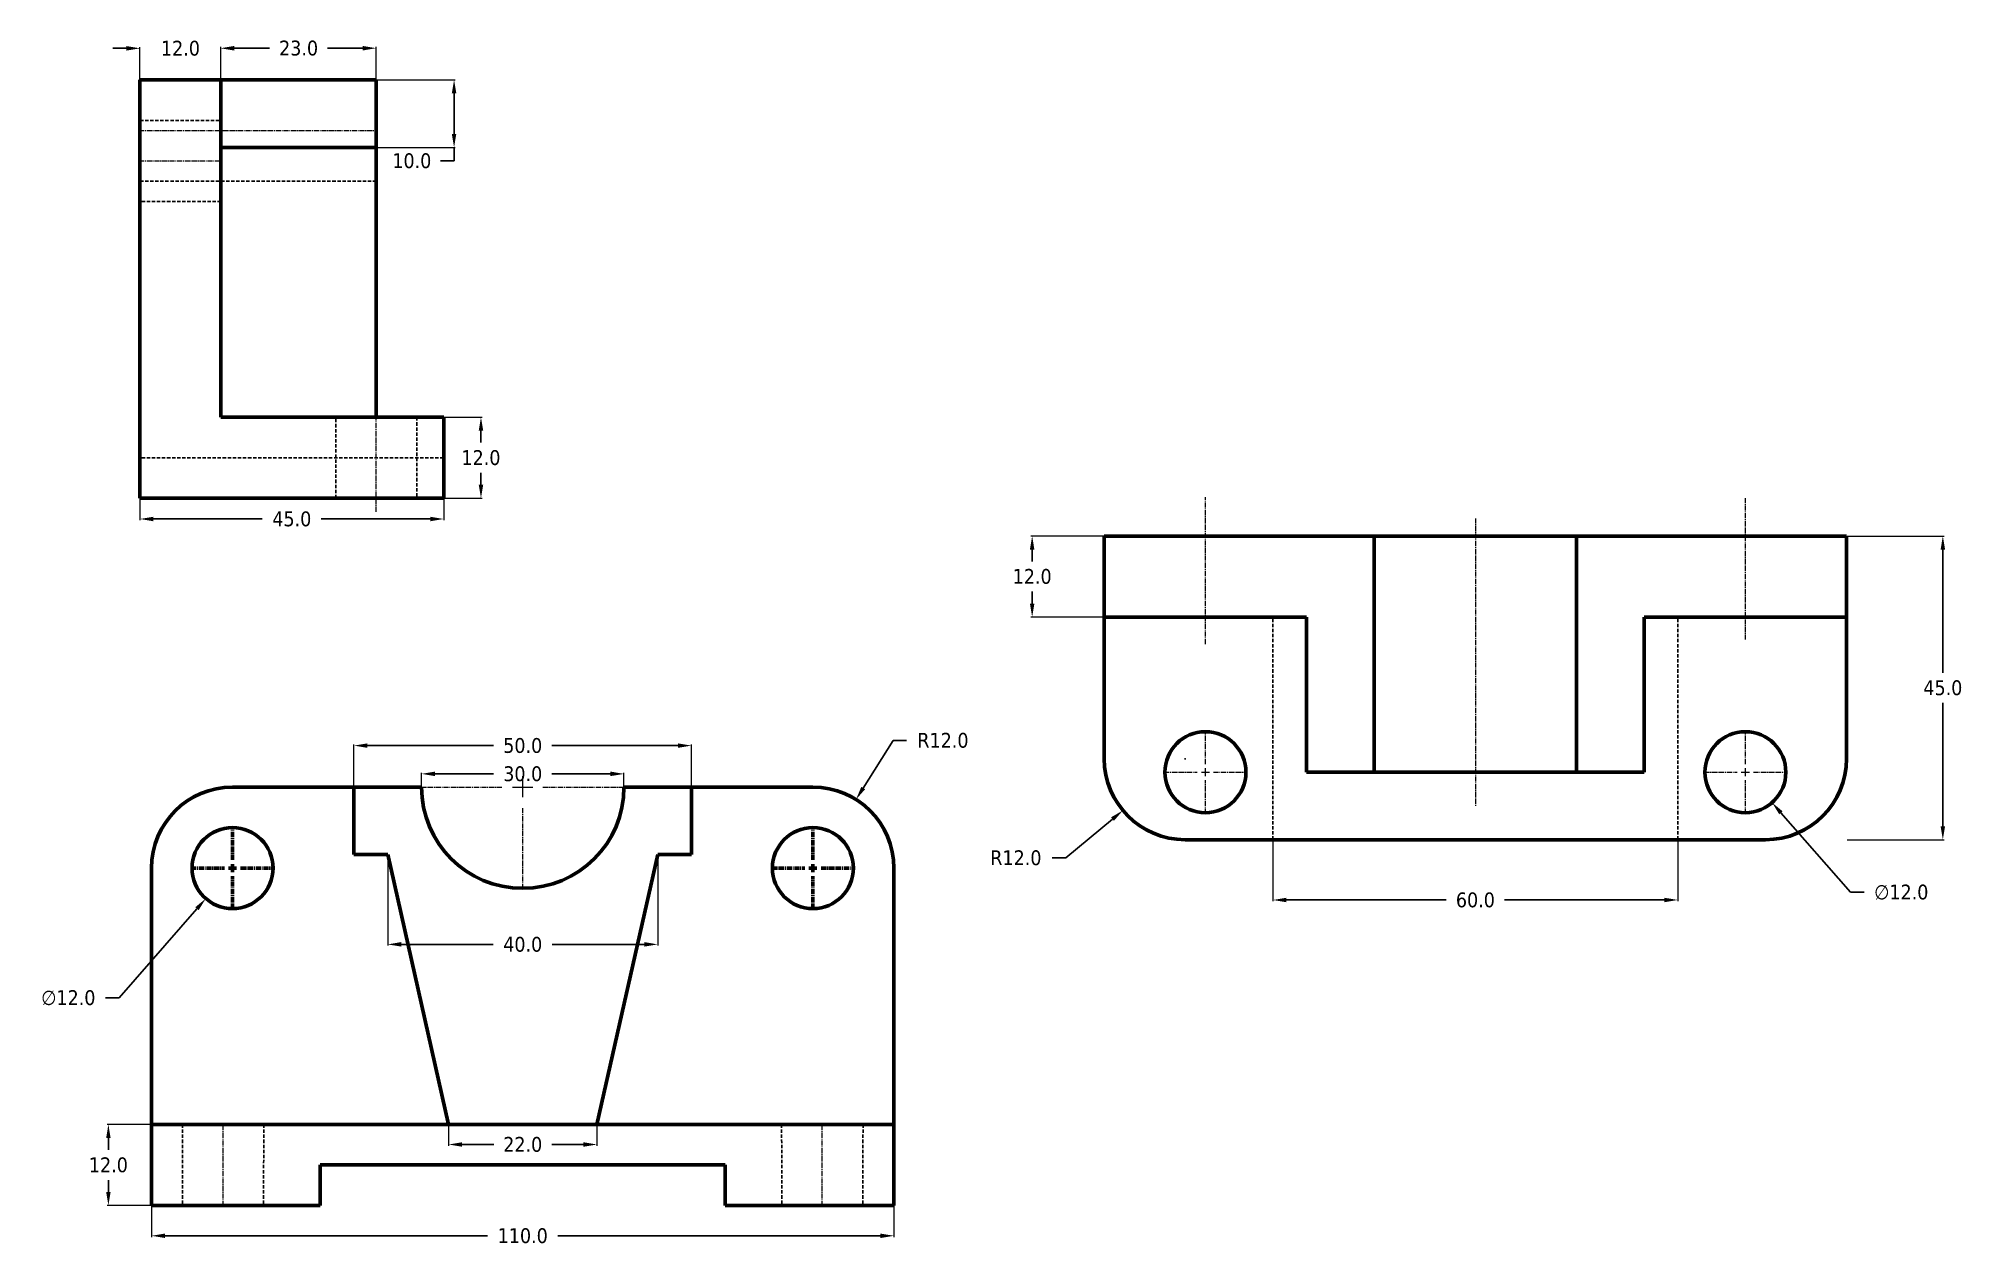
# Model space of a CAD drawing. Header units: inches. Extents: x 35 to 320, y 13 to 192.
import ezdxf

# ---------------------------------------------------------------- set-up
doc = ezdxf.new("R2010")
doc.units = ezdxf.units.IN
doc.header["$MEASUREMENT"] = 0
doc.linetypes.add('CENTER2', pattern=[1.125, 0.75, -0.125, 0.125, -0.125])
doc.linetypes.add('HIDDENX2', pattern=[0.75, 0.5, -0.25])
doc.layers.get('0').update_dxf_attribs({"lineweight": 60})
doc.layers.add('5', color=4, linetype='Continuous', lineweight=18)
doc.layers.add('Center Line', color=4, linetype='Continuous', lineweight=18)
doc.layers.add('Hidden Lines', color=7, linetype='HIDDENX2', lineweight=30, true_color=0xffffff)
doc.styles.get("Standard").update_dxf_attribs({"font": 'tahomabd.ttf'})
doc.dimstyles.new('1st', dxfattribs={"dimscale": 0, "dimtxt": 2.2, "dimasz": 2, "dimexe": 0.18, "dimexo": 0.0625, "dimgap": 1.1, "dimtad": 0, "dimtih": 1, "dimtoh": 1, "dimdec": 1, "dimzin": 0, "dimdsep": 46, "dimtxsty": 'Standard', "dimcen": 0.09, "dimclrd": 110, "dimclre": 110, "dimclrt": 2, "dimadec": 0, "dimazin": 0, "dimtfac": 1, "dimtdec": 1, "dimtofl": 0, "dimtmove": 0, "dimatfit": 3, "dimfxl": 1, "dimtolj": 1, "dimtzin": 0, "dimlwd": -1, "dimarcsym": 0})

# ---------------------------------------------------------------- blocks, each defined once
blk = doc.blocks.new('*U1')
at = {"color": 0, "linetype": 'CENTER2', "transparency": 16777216}
for p, q in [((0, 1.2), (0, 6.12)), ((-6.12, 0), (-1.2, 0)), ((1.2, 0), (6.12, 0)), ((0, -6.12), (0, -1.2))]:
    blk.add_line(p, q, dxfattribs=at)
at = {"color": 0, "linetype": 'Continuous', "transparency": 16777216}
for p, q in [((-0.6, 0), (0.6, 0)), ((0, -0.6), (0, 0.6))]:
    blk.add_line(p, q, dxfattribs=at)
blk = doc.blocks.new('*U2')
at = {"color": 0, "linetype": 'CENTER2', "transparency": 16777216}
for p, q in [((0, 1.2), (0, 6.12)), ((-6.12, 0), (-1.2, 0)), ((1.2, 0), (6.12, 0)), ((0, -6.12), (0, -1.2))]:
    blk.add_line(p, q, dxfattribs=at)
at = {"color": 0, "linetype": 'Continuous', "transparency": 16777216}
for p, q in [((-0.6, 0), (0.6, 0)), ((0, -0.6), (0, 0.6))]:
    blk.add_line(p, q, dxfattribs=at)
blk = doc.blocks.new('*D10')
at = {"layer": 'Defpoints', "color": 0, "transparency": 16777216}
for p in [(45.45, 30.66), (51.84, 30.66), (51.84, 18.66)]:
    blk.add_point(p, dxfattribs=at)
at = {"layer": 'Hidden Lines', "color": 110, "linetype": 'Continuous', "lineweight": -2, "transparency": 16777216}
for p, q in [((51.77, 30.66), (45.27, 30.66)), ((51.77, 18.66), (45.27, 18.66))]:
    blk.add_line(p, q, dxfattribs=at)
at = {"layer": 'Hidden Lines', "color": 110, "linetype": 'Continuous', "transparency": 16777216}
for p, q in [((45.45, 28.66), (45.45, 26.9)), ((45.45, 20.66), (45.45, 22.41))]:
    blk.add_line(p, q, dxfattribs=at)
at = {"layer": 'Hidden Lines', "color": 110, "transparency": 16777216}
for points in [[(45.12, 28.66), (45.78, 28.66), (45.45, 30.66)], [(45.12, 20.66), (45.78, 20.66), (45.45, 18.66)]]:
    blk.add_solid(points, dxfattribs=at)
at = {"layer": 'Hidden Lines', "color": 2, "transparency": 16777216, "insert": (45.45, 24.66), "char_height": 2.2, "attachment_point": 5}
blk.add_mtext('\\A1;12.0', dxfattribs=at)
blk = doc.blocks.new('*D11')
at = {"layer": 'Defpoints', "color": 0, "transparency": 16777216}
for p in [(67.79, 73.17), (59.88, 64.14)]:
    blk.add_point(p, dxfattribs=at)
at = {"layer": 'Hidden Lines', "color": 110, "lineweight": -2, "transparency": 16777216}
for p, q in [((63.75, 68.66), (63.93, 68.66)), ((63.84, 68.57), (63.84, 68.75))]:
    blk.add_line(p, q, dxfattribs=at)
at = {"layer": 'Hidden Lines', "color": 110, "linetype": 'Continuous', "transparency": 16777216}
for p, q in [((47.03, 49.44), (58.57, 62.64)), ((45.03, 49.44), (47.03, 49.44))]:
    blk.add_line(p, q, dxfattribs=at)
at = {"layer": 'Hidden Lines', "color": 110, "transparency": 16777216}
blk.add_solid([(58.32, 62.85), (58.82, 62.42), (59.88, 64.14)], dxfattribs=at)
at = {"layer": 'Hidden Lines', "color": 2, "transparency": 16777216, "insert": (39.51, 49.44), "char_height": 2.2, "attachment_point": 5}
blk.add_mtext('\\A1;∅12.0', dxfattribs=at)
blk = doc.blocks.new('*D12')
at = {"layer": 'Defpoints', "color": 0, "transparency": 16777216}
for p in [(95.84, 30.66), (117.84, 30.66), (117.84, 27.69)]:
    blk.add_point(p, dxfattribs=at)
at = {"layer": 'Hidden Lines', "color": 110, "linetype": 'Continuous', "lineweight": -2, "transparency": 16777216}
for p, q in [((95.84, 30.59), (95.84, 27.51)), ((117.84, 30.59), (117.84, 27.51))]:
    blk.add_line(p, q, dxfattribs=at)
at = {"layer": 'Hidden Lines', "color": 110, "linetype": 'Continuous', "transparency": 16777216}
for p, q in [((97.84, 27.69), (102.54, 27.69)), ((115.84, 27.69), (111.13, 27.69))]:
    blk.add_line(p, q, dxfattribs=at)
at = {"layer": 'Hidden Lines', "color": 110, "transparency": 16777216}
for points in [[(97.84, 28.02), (97.84, 27.36), (95.84, 27.69)], [(115.84, 28.02), (115.84, 27.36), (117.84, 27.69)]]:
    blk.add_solid(points, dxfattribs=at)
at = {"layer": 'Hidden Lines', "color": 2, "transparency": 16777216, "insert": (106.84, 27.69), "char_height": 2.2, "attachment_point": 5}
blk.add_mtext('\\A1;22.0', dxfattribs=at)
blk = doc.blocks.new('*D13')
at = {"layer": 'Defpoints', "color": 0, "transparency": 16777216}
for p in [(51.84, 18.66), (161.84, 18.66), (161.84, 14.16)]:
    blk.add_point(p, dxfattribs=at)
at = {"layer": 'Hidden Lines', "color": 110, "linetype": 'Continuous', "lineweight": -2, "transparency": 16777216}
for p, q in [((51.84, 18.59), (51.84, 13.98)), ((161.84, 18.59), (161.84, 13.98))]:
    blk.add_line(p, q, dxfattribs=at)
at = {"layer": 'Hidden Lines', "color": 110, "linetype": 'Continuous', "transparency": 16777216}
for p, q in [((53.84, 14.16), (101.61, 14.16)), ((159.84, 14.16), (112.06, 14.16))]:
    blk.add_line(p, q, dxfattribs=at)
at = {"layer": 'Hidden Lines', "color": 110, "transparency": 16777216}
for points in [[(53.84, 14.49), (53.84, 13.83), (51.84, 14.16)], [(159.84, 14.49), (159.84, 13.83), (161.84, 14.16)]]:
    blk.add_solid(points, dxfattribs=at)
at = {"layer": 'Hidden Lines', "color": 2, "transparency": 16777216, "insert": (106.84, 14.16), "char_height": 2.2, "attachment_point": 5}
blk.add_mtext('\\A1;110.0', dxfattribs=at)
blk = doc.blocks.new('*D14')
at = {"layer": 'Defpoints', "color": 0, "transparency": 16777216}
for p in [(131.84, 86.81), (81.84, 80.66), (131.84, 80.66)]:
    blk.add_point(p, dxfattribs=at)
at = {"layer": 'Hidden Lines', "color": 110, "linetype": 'Continuous', "lineweight": -2, "transparency": 16777216}
for p, q in [((81.84, 80.72), (81.84, 86.99)), ((131.84, 80.72), (131.84, 86.99))]:
    blk.add_line(p, q, dxfattribs=at)
at = {"layer": 'Hidden Lines', "color": 110, "linetype": 'Continuous', "transparency": 16777216}
for p, q in [((83.84, 86.81), (102.52, 86.81)), ((129.84, 86.81), (111.15, 86.81))]:
    blk.add_line(p, q, dxfattribs=at)
at = {"layer": 'Hidden Lines', "color": 110, "transparency": 16777216}
for points in [[(83.84, 87.14), (83.84, 86.48), (81.84, 86.81)], [(129.84, 87.14), (129.84, 86.48), (131.84, 86.81)]]:
    blk.add_solid(points, dxfattribs=at)
at = {"layer": 'Hidden Lines', "color": 2, "transparency": 16777216, "insert": (106.84, 86.81), "char_height": 2.2, "attachment_point": 5}
blk.add_mtext('\\A1;50.0', dxfattribs=at)
blk = doc.blocks.new('*D15')
at = {"layer": 'Defpoints', "color": 0, "transparency": 16777216}
for p in [(91.84, 80.66), (121.84, 82.62), (121.84, 80.66)]:
    blk.add_point(p, dxfattribs=at)
at = {"layer": 'Hidden Lines', "color": 110, "linetype": 'Continuous', "lineweight": -2, "transparency": 16777216}
for p, q in [((91.84, 80.72), (91.84, 82.8)), ((121.84, 80.72), (121.84, 82.8))]:
    blk.add_line(p, q, dxfattribs=at)
at = {"layer": 'Hidden Lines', "color": 110, "linetype": 'Continuous', "transparency": 16777216}
for p, q in [((93.84, 82.62), (102.51, 82.62)), ((119.84, 82.62), (111.16, 82.62))]:
    blk.add_line(p, q, dxfattribs=at)
at = {"layer": 'Hidden Lines', "color": 110, "transparency": 16777216}
for points in [[(93.84, 82.96), (93.84, 82.29), (91.84, 82.62)], [(119.84, 82.96), (119.84, 82.29), (121.84, 82.62)]]:
    blk.add_solid(points, dxfattribs=at)
at = {"layer": 'Hidden Lines', "color": 2, "transparency": 16777216, "insert": (106.84, 82.62), "char_height": 2.2, "attachment_point": 5}
blk.add_mtext('\\A1;30.0', dxfattribs=at)
blk = doc.blocks.new('*U20')
at = {"layer": '5', "color": 0, "linetype": 'CENTER2', "transparency": 16777216}
blk.add_line((0, -6.12), (0, 6.12), dxfattribs=at)
blk = doc.blocks.new('*U22')
at = {"layer": 'Center Line', "color": 0, "linetype": 'CENTER2', "transparency": 16777216}
blk.add_line((0, -6.12), (0, 6.12), dxfattribs=at)
blk = doc.blocks.new('*U24')
at = {"layer": 'Center Line', "color": 0, "linetype": 'CENTER2', "transparency": 16777216}
blk.add_line((0, 20.12), (0, -22.5), dxfattribs=at)
blk = doc.blocks.new('*U25')
at = {"layer": 'Center Line', "color": 0, "linetype": 'CENTER2', "transparency": 16777216}
blk.add_line((0, -4.1), (0, 16.89), dxfattribs=at)
blk = doc.blocks.new('*U26')
at = {"layer": 'Center Line', "color": 0, "linetype": 'CENTER2', "transparency": 16777216}
blk.add_line((0, -4.77), (0, 17.02), dxfattribs=at)
blk = doc.blocks.new('*U27')
at = {"layer": 'Center Line', "color": 0, "linetype": 'CENTER2', "transparency": 16777216}
for p, q in [((0, 1.2), (0, 6.12)), ((-6.12, 0), (-1.2, 0)), ((1.2, 0), (6.12, 0)), ((0, -6.12), (0, -1.2))]:
    blk.add_line(p, q, dxfattribs=at)
at = {"layer": 'Center Line', "color": 0, "linetype": 'Continuous', "transparency": 16777216}
for p, q in [((-0.6, 0), (0.6, 0)), ((0, -0.6), (0, 0.6))]:
    blk.add_line(p, q, dxfattribs=at)
blk = doc.blocks.new('*U29')
at = {"layer": 'Center Line', "color": 0, "linetype": 'CENTER2', "transparency": 16777216}
for p, q in [((0, 1.2), (0, 6.12)), ((-6.12, 0), (-1.2, 0)), ((1.2, 0), (6.12, 0)), ((0, -6.12), (0, -1.2))]:
    blk.add_line(p, q, dxfattribs=at)
at = {"layer": 'Center Line', "color": 0, "linetype": 'Continuous', "transparency": 16777216}
for p, q in [((-0.6, 0), (0.6, 0)), ((0, -0.6), (0, 0.6))]:
    blk.add_line(p, q, dxfattribs=at)
blk = doc.blocks.new('*U30')
at = {"layer": 'Center Line', "color": 0, "linetype": 'CENTER2', "transparency": 16777216}
blk.add_line((0, -8), (0, 8.12), dxfattribs=at)
blk = doc.blocks.new('*U31')
at = {"layer": 'Center Line', "color": 0, "linetype": 'CENTER2', "transparency": 16777216}
blk.add_line((-20.62, 0), (14.62, 0), dxfattribs=at)
blk = doc.blocks.new('*U32')
at = {"layer": 'Center Line', "color": 0, "linetype": 'CENTER2', "transparency": 16777216}
blk.add_line((-6.12, 0), (6.12, 0), dxfattribs=at)
blk = doc.blocks.new('*D33')
at = {"layer": 'Defpoints', "color": 0, "transparency": 16777216}
for p in [(156.22, 78.82), (149.84, 68.66)]:
    blk.add_point(p, dxfattribs=at)
at = {"layer": 'Hidden Lines', "color": 110, "linetype": 'Continuous', "transparency": 16777216}
for p, q in [((161.71, 87.58), (157.28, 80.51)), ((163.71, 87.58), (161.71, 87.58))]:
    blk.add_line(p, q, dxfattribs=at)
at = {"layer": 'Hidden Lines', "color": 110, "lineweight": -2, "transparency": 16777216}
for p, q in [((149.75, 68.66), (149.93, 68.66)), ((149.84, 68.57), (149.84, 68.75))]:
    blk.add_line(p, q, dxfattribs=at)
at = {"layer": 'Hidden Lines', "color": 110, "transparency": 16777216}
blk.add_solid([(157, 80.69), (157.56, 80.34), (156.22, 78.82)], dxfattribs=at)
at = {"layer": 'Hidden Lines', "color": 2, "transparency": 16777216, "insert": (169.1, 87.58), "char_height": 2.2, "attachment_point": 5}
blk.add_mtext('\\A1;R12.0', dxfattribs=at)
blk = doc.blocks.new('*D34')
at = {"layer": 'Defpoints', "color": 0, "transparency": 16777216}
for p in [(302.99, 117.87), (302.99, 72.87), (317.25, 72.87)]:
    blk.add_point(p, dxfattribs=at)
at = {"layer": 'Hidden Lines', "color": 110, "linetype": 'Continuous', "lineweight": -2, "transparency": 16777216}
for p, q in [((303.05, 117.87), (317.43, 117.87)), ((303.05, 72.87), (317.43, 72.87))]:
    blk.add_line(p, q, dxfattribs=at)
at = {"layer": 'Hidden Lines', "color": 110, "linetype": 'Continuous', "transparency": 16777216}
for p, q in [((317.25, 115.87), (317.25, 97.62)), ((317.25, 74.87), (317.25, 93.13))]:
    blk.add_line(p, q, dxfattribs=at)
at = {"layer": 'Hidden Lines', "color": 110, "transparency": 16777216}
for points in [[(316.92, 115.87), (317.58, 115.87), (317.25, 117.87)], [(316.92, 74.87), (317.58, 74.87), (317.25, 72.87)]]:
    blk.add_solid(points, dxfattribs=at)
at = {"layer": 'Hidden Lines', "color": 2, "transparency": 16777216, "insert": (317.25, 95.37), "char_height": 2.2, "attachment_point": 5}
blk.add_mtext('\\A1;45.0', dxfattribs=at)
blk = doc.blocks.new('*D35')
at = {"layer": 'Defpoints', "color": 0, "transparency": 16777216}
for p in [(284.04, 87.38), (291.95, 78.36)]:
    blk.add_point(p, dxfattribs=at)
at = {"layer": 'Hidden Lines', "color": 110, "lineweight": -2, "transparency": 16777216}
for p, q in [((287.9, 82.87), (288.08, 82.87)), ((287.99, 82.78), (287.99, 82.96))]:
    blk.add_line(p, q, dxfattribs=at)
at = {"layer": 'Hidden Lines', "color": 110, "linetype": 'Continuous', "transparency": 16777216}
for p, q in [((303.57, 65.09), (293.26, 76.85)), ((305.57, 65.09), (303.57, 65.09))]:
    blk.add_line(p, q, dxfattribs=at)
at = {"layer": 'Hidden Lines', "color": 110, "transparency": 16777216}
blk.add_solid([(293.51, 77.07), (293.01, 76.63), (291.95, 78.36)], dxfattribs=at)
at = {"layer": 'Hidden Lines', "color": 2, "transparency": 16777216, "insert": (311.09, 65.09), "char_height": 2.2, "attachment_point": 5}
blk.add_mtext('\\A1;∅12.0', dxfattribs=at)
blk = doc.blocks.new('*D36')
at = {"layer": 'Defpoints', "color": 0, "transparency": 16777216}
for p in [(217.99, 72.87), (277.99, 72.87), (277.99, 63.93)]:
    blk.add_point(p, dxfattribs=at)
at = {"layer": 'Hidden Lines', "color": 110, "linetype": 'Continuous', "lineweight": -2, "transparency": 16777216}
for p, q in [((217.99, 72.81), (217.99, 63.75)), ((277.99, 72.81), (277.99, 63.75))]:
    blk.add_line(p, q, dxfattribs=at)
at = {"layer": 'Hidden Lines', "color": 110, "linetype": 'Continuous', "transparency": 16777216}
for p, q in [((219.99, 63.93), (243.66, 63.93)), ((275.99, 63.93), (252.32, 63.93))]:
    blk.add_line(p, q, dxfattribs=at)
at = {"layer": 'Hidden Lines', "color": 110, "transparency": 16777216}
for points in [[(219.99, 64.26), (219.99, 63.6), (217.99, 63.93)], [(275.99, 64.26), (275.99, 63.6), (277.99, 63.93)]]:
    blk.add_solid(points, dxfattribs=at)
at = {"layer": 'Hidden Lines', "color": 2, "transparency": 16777216, "insert": (247.99, 63.93), "char_height": 2.2, "attachment_point": 5}
blk.add_mtext('\\A1;60.0', dxfattribs=at)
blk = doc.blocks.new('*U37')
at = {"layer": 'Center Line', "color": 0, "linetype": 'CENTER2', "transparency": 16777216}
for p, q in [((-15.12, 0), (-3, 0)), ((0, 1.5), (0, 1.62)), ((3, 0), (15.12, 0)), ((0, -15.12), (0, -3))]:
    blk.add_line(p, q, dxfattribs=at)
at = {"layer": 'Center Line', "color": 0, "linetype": 'Continuous', "transparency": 16777216}
for p, q in [((-1.5, 0), (1.5, 0)), ((0, -1.5), (0, 1.5))]:
    blk.add_line(p, q, dxfattribs=at)
blk = doc.blocks.new('*D38')
at = {"layer": 'Defpoints', "color": 0, "transparency": 16777216}
for p in [(192.99, 117.87), (182.32, 105.87), (192.99, 105.87)]:
    blk.add_point(p, dxfattribs=at)
at = {"layer": 'Hidden Lines', "color": 110, "linetype": 'Continuous', "lineweight": -2, "transparency": 16777216}
for p, q in [((192.93, 117.87), (182.14, 117.87)), ((192.93, 105.87), (182.14, 105.87))]:
    blk.add_line(p, q, dxfattribs=at)
at = {"layer": 'Hidden Lines', "color": 110, "linetype": 'Continuous', "transparency": 16777216}
for p, q in [((182.32, 115.87), (182.32, 114.12)), ((182.32, 107.87), (182.32, 109.63))]:
    blk.add_line(p, q, dxfattribs=at)
at = {"layer": 'Hidden Lines', "color": 110, "transparency": 16777216}
for points in [[(181.99, 115.87), (182.65, 115.87), (182.32, 117.87)], [(181.99, 107.87), (182.65, 107.87), (182.32, 105.87)]]:
    blk.add_solid(points, dxfattribs=at)
at = {"layer": 'Hidden Lines', "color": 2, "transparency": 16777216, "insert": (182.32, 111.87), "char_height": 2.2, "attachment_point": 5}
blk.add_mtext('\\A1;12.0', dxfattribs=at)
blk = doc.blocks.new('*D39')
at = {"layer": 'Defpoints', "color": 0, "transparency": 16777216}
for p in [(204.99, 84.87), (195.76, 77.2)]:
    blk.add_point(p, dxfattribs=at)
at = {"layer": 'Hidden Lines', "color": 110, "lineweight": -2, "transparency": 16777216}
for p, q in [((204.9, 84.87), (205.08, 84.87)), ((204.99, 84.78), (204.99, 84.96))]:
    blk.add_line(p, q, dxfattribs=at)
at = {"layer": 'Hidden Lines', "color": 110, "linetype": 'Continuous', "transparency": 16777216}
for p, q in [((187.29, 70.17), (194.22, 75.92)), ((185.29, 70.17), (187.29, 70.17))]:
    blk.add_line(p, q, dxfattribs=at)
at = {"layer": 'Hidden Lines', "color": 110, "transparency": 16777216}
blk.add_solid([(194.01, 76.18), (194.44, 75.67), (195.76, 77.2)], dxfattribs=at)
at = {"layer": 'Hidden Lines', "color": 2, "transparency": 16777216, "insert": (179.91, 70.17), "char_height": 2.2, "attachment_point": 5}
blk.add_mtext('\\A1;R12.0', dxfattribs=at)
blk = doc.blocks.new('*D40')
at = {"layer": 'Defpoints', "color": 0, "transparency": 16777216}
for p in [(95.13, 135.48), (95.13, 123.48), (100.65, 123.48)]:
    blk.add_point(p, dxfattribs=at)
at = {"layer": 'Hidden Lines', "color": 110, "linetype": 'Continuous', "lineweight": -2, "transparency": 16777216}
for p, q in [((95.19, 135.48), (100.83, 135.48)), ((95.19, 123.48), (100.83, 123.48))]:
    blk.add_line(p, q, dxfattribs=at)
at = {"layer": 'Hidden Lines', "color": 110, "linetype": 'Continuous', "transparency": 16777216}
for p, q in [((100.65, 133.48), (100.65, 131.73)), ((100.65, 125.48), (100.65, 127.24))]:
    blk.add_line(p, q, dxfattribs=at)
at = {"layer": 'Hidden Lines', "color": 110, "transparency": 16777216}
for points in [[(100.32, 133.48), (100.99, 133.48), (100.65, 135.48)], [(100.32, 125.48), (100.99, 125.48), (100.65, 123.48)]]:
    blk.add_solid(points, dxfattribs=at)
at = {"layer": 'Hidden Lines', "color": 2, "transparency": 16777216, "insert": (100.65, 129.48), "char_height": 2.2, "attachment_point": 5}
blk.add_mtext('\\A1;12.0', dxfattribs=at)
blk = doc.blocks.new('*D41')
at = {"layer": 'Defpoints', "color": 0, "transparency": 16777216}
for p in [(50.13, 123.48), (95.13, 123.48), (95.13, 120.4)]:
    blk.add_point(p, dxfattribs=at)
at = {"layer": 'Hidden Lines', "color": 110, "linetype": 'Continuous', "lineweight": -2, "transparency": 16777216}
for p, q in [((50.13, 123.42), (50.13, 120.22)), ((95.13, 123.42), (95.13, 120.22))]:
    blk.add_line(p, q, dxfattribs=at)
at = {"layer": 'Hidden Lines', "color": 110, "linetype": 'Continuous', "transparency": 16777216}
for p, q in [((52.13, 120.4), (68.25, 120.4)), ((93.13, 120.4), (77, 120.4))]:
    blk.add_line(p, q, dxfattribs=at)
at = {"layer": 'Hidden Lines', "color": 110, "transparency": 16777216}
for points in [[(52.13, 120.73), (52.13, 120.06), (50.13, 120.4)], [(93.13, 120.73), (93.13, 120.06), (95.13, 120.4)]]:
    blk.add_solid(points, dxfattribs=at)
at = {"layer": 'Hidden Lines', "color": 2, "transparency": 16777216, "insert": (72.63, 120.4), "char_height": 2.2, "attachment_point": 5}
blk.add_mtext('\\A1;45.0', dxfattribs=at)
blk = doc.blocks.new('*D42')
at = {"layer": 'Defpoints', "color": 0, "transparency": 16777216}
for p in [(86.84, 70.66), (126.84, 70.66), (86.84, 57.35)]:
    blk.add_point(p, dxfattribs=at)
at = {"layer": 'Hidden Lines', "color": 110, "linetype": 'Continuous', "lineweight": -2, "transparency": 16777216}
for p, q in [((86.84, 70.59), (86.84, 57.17)), ((126.84, 70.59), (126.84, 57.17))]:
    blk.add_line(p, q, dxfattribs=at)
at = {"layer": 'Hidden Lines', "color": 110, "linetype": 'Continuous', "transparency": 16777216}
for p, q in [((88.84, 57.35), (102.46, 57.35)), ((124.84, 57.35), (111.21, 57.35))]:
    blk.add_line(p, q, dxfattribs=at)
at = {"layer": 'Hidden Lines', "color": 110, "transparency": 16777216}
for points in [[(88.84, 57.69), (88.84, 57.02), (86.84, 57.35)], [(124.84, 57.69), (124.84, 57.02), (126.84, 57.35)]]:
    blk.add_solid(points, dxfattribs=at)
at = {"layer": 'Hidden Lines', "color": 2, "transparency": 16777216, "insert": (106.84, 57.35), "char_height": 2.2, "attachment_point": 5}
blk.add_mtext('\\A1;40.0', dxfattribs=at)
blk = doc.blocks.new('*D43')
at = {"layer": 'Defpoints', "color": 0, "transparency": 16777216}
for p in [(62.13, 190.18), (62.13, 185.48), (85.13, 185.48)]:
    blk.add_point(p, dxfattribs=at)
at = {"layer": 'Hidden Lines', "color": 110, "linetype": 'Continuous', "lineweight": -2, "transparency": 16777216}
for p, q in [((62.13, 185.55), (62.13, 190.36)), ((85.13, 185.55), (85.13, 190.36))]:
    blk.add_line(p, q, dxfattribs=at)
at = {"layer": 'Hidden Lines', "color": 110, "linetype": 'Continuous', "transparency": 16777216}
for p, q in [((64.13, 190.18), (69.33, 190.18)), ((83.13, 190.18), (77.92, 190.18))]:
    blk.add_line(p, q, dxfattribs=at)
at = {"layer": 'Hidden Lines', "color": 110, "transparency": 16777216}
for points in [[(64.13, 190.51), (64.13, 189.84), (62.13, 190.18)], [(83.13, 190.51), (83.13, 189.84), (85.13, 190.18)]]:
    blk.add_solid(points, dxfattribs=at)
at = {"layer": 'Hidden Lines', "color": 2, "transparency": 16777216, "insert": (73.63, 190.18), "char_height": 2.2, "attachment_point": 5}
blk.add_mtext('\\A1;23.0', dxfattribs=at)
blk = doc.blocks.new('*D44')
at = {"layer": 'Defpoints', "color": 0, "transparency": 16777216}
for p in [(85.13, 185.48), (85.13, 175.48), (96.67, 175.48)]:
    blk.add_point(p, dxfattribs=at)
at = {"layer": 'Hidden Lines', "color": 110, "linetype": 'Continuous', "lineweight": -2, "transparency": 16777216}
for p, q in [((85.19, 185.48), (96.85, 185.48)), ((85.19, 175.48), (96.85, 175.48))]:
    blk.add_line(p, q, dxfattribs=at)
at = {"layer": 'Hidden Lines', "color": 110, "linetype": 'Continuous', "transparency": 16777216}
for p, q in [((96.67, 183.48), (96.67, 177.48)), ((96.67, 175.48), (96.67, 173.48)), ((96.67, 173.48), (94.67, 173.48))]:
    blk.add_line(p, q, dxfattribs=at)
at = {"layer": 'Hidden Lines', "color": 110, "transparency": 16777216}
for points in [[(96.33, 183.48), (97, 183.48), (96.67, 185.48)], [(96.33, 177.48), (97, 177.48), (96.67, 175.48)]]:
    blk.add_solid(points, dxfattribs=at)
at = {"layer": 'Hidden Lines', "color": 2, "transparency": 16777216, "insert": (90.41, 173.48), "char_height": 2.2, "attachment_point": 5}
blk.add_mtext('\\A1;10.0', dxfattribs=at)
blk = doc.blocks.new('*D46')
at = {"layer": 'Defpoints', "color": 0, "transparency": 16777216}
for p in [(50.13, 190.16), (50.13, 185.48), (62.13, 185.48)]:
    blk.add_point(p, dxfattribs=at)
at = {"layer": 'Hidden Lines', "color": 110, "linetype": 'Continuous', "transparency": 16777216}
for p, q in [((48.13, 190.16), (46.13, 190.16)), ((64.13, 190.16), (66.13, 190.16))]:
    blk.add_line(p, q, dxfattribs=at)
at = {"layer": 'Hidden Lines', "color": 110, "linetype": 'Continuous', "lineweight": -2, "transparency": 16777216}
for p, q in [((50.13, 185.55), (50.13, 190.34)), ((62.13, 185.55), (62.13, 190.34))]:
    blk.add_line(p, q, dxfattribs=at)
at = {"layer": 'Hidden Lines', "color": 110, "transparency": 16777216}
for points in [[(48.13, 190.49), (48.13, 189.82), (50.13, 190.16)], [(64.13, 190.49), (64.13, 189.82), (62.13, 190.16)]]:
    blk.add_solid(points, dxfattribs=at)
at = {"layer": 'Hidden Lines', "color": 2, "transparency": 16777216, "insert": (56.13, 190.16), "char_height": 2.2, "attachment_point": 5}
blk.add_mtext('\\A1;12.0', dxfattribs=at)

msp = doc.modelspace()

# ---------------------------------------------------------------- linework, layer by layer
for p, q in [((62.13, 185.48), (50.13, 185.48)), ((50.13, 185.48), (50.13, 123.48)), ((62.13, 135.48), (62.13, 185.48)), ((62.13, 185.48), (85.13, 185.48)), ((85.13, 185.48), (85.13, 175.48)), ((85.13, 175.48), (62.13, 175.48)), ((85.13, 175.48), (85.13, 135.48)), ((95.13, 135.48), (62.13, 135.48)), ((95.13, 123.48), (95.13, 135.48)), ((50.13, 123.48), (95.13, 123.48)), ((302.99, 117.87), (192.99, 117.87)), ((192.99, 117.87), (192.99, 84.87)), ((232.99, 117.87), (232.99, 82.87)), ((262.99, 82.87), (262.99, 117.87)), ((302.99, 84.87), (302.99, 117.87)), ((192.99, 105.87), (222.99, 105.87)), ((222.99, 105.87), (222.99, 82.87)), ((272.99, 82.87), (272.99, 105.87)), ((272.99, 105.87), (302.99, 105.87)), ((222.99, 82.87), (272.99, 82.87)), ((232.99, 82.87), (262.99, 82.87)), ((63.84, 80.66), (81.84, 80.66)), ((81.84, 80.66), (91.84, 80.66)), ((81.84, 80.66), (81.84, 70.66)), ((131.84, 80.66), (121.84, 80.66)), ((149.84, 80.66), (131.84, 80.66)), ((131.84, 80.66), (131.84, 70.66)), ((204.99, 72.87), (290.99, 72.87)), ((51.84, 18.66), (51.84, 68.66)), ((81.84, 70.66), (86.84, 70.66)), ((86.84, 70.66), (95.84, 30.66)), ((126.84, 70.66), (117.84, 30.66)), ((131.84, 70.66), (126.84, 70.66)), ((161.84, 18.66), (161.84, 68.66)), ((51.84, 30.66), (161.84, 30.66)), ((51.84, 30.66), (51.84, 18.66)), ((161.84, 18.66), (161.84, 30.66)), ((76.84, 18.66), (76.84, 24.66)), ((76.84, 24.66), (136.84, 24.66)), ((136.84, 24.66), (136.84, 18.66)), ((51.84, 18.66), (76.84, 18.66)), ((136.84, 18.66), (161.84, 18.66))]:
    msp.add_line(p, q)
for centre in [(207.99, 82.87), (287.99, 82.87), (63.84, 68.66), (149.84, 68.66)]:
    msp.add_circle(centre, 6)
for centre, radius, start, end in [((204.99, 84.87), 12, 180, 270), ((290.99, 84.87), 12, 270, 0), ((63.84, 68.66), 12, 90, 180), ((106.84, 80.66), 15, 180, 0), ((149.84, 68.66), 12, 0, 90)]:
    msp.add_arc(centre, radius, start, end)
at = {"layer": 'Hidden Lines'}
for p, q in [((50.13, 185.48), (50.13, 170.48)), ((50.13, 179.48), (62.13, 179.48)), ((50.13, 170.48), (85.13, 170.48)), ((62.13, 167.48), (50.13, 167.48)), ((79.13, 123.48), (79.13, 135.48)), ((91.13, 135.48), (91.13, 123.48)), ((95.13, 129.48), (50.13, 129.48)), ((217.99, 72.87), (217.99, 105.87)), ((277.99, 72.87), (277.99, 105.87)), ((56.41, 30.66), (56.44, 18.66)), ((68.47, 30.66), (68.44, 18.66)), ((145.2, 30.66), (145.23, 18.66)), ((157.26, 30.66), (157.23, 18.66))]:
    msp.add_line(p, q, dxfattribs=at)

# ---------------------------------------------------------------- block references
at = {"color": 4, "linetype": 'CENTER2'}
for name, p in [('*U2', (63.84, 68.66)), ('*U1', (149.84, 68.66))]:
    msp.add_blockref(name, p, dxfattribs=at)
at = {"layer": '5', "linetype": 'CENTER2'}
msp.add_blockref('*U20', (151.23, 24.66), dxfattribs=at)
at = {"layer": 'Center Line', "linetype": 'CENTER2'}
for name, p in [('*U31', (70.63, 177.98)), ('*U32', (56.13, 173.48)), ('*U30', (85.13, 129.48)), ('*U26', (207.99, 106.62)), ('*U25', (287.99, 106.62)), ('*U24', (247.99, 100.37)), ('*U29', (207.99, 82.87)), ('*U27', (287.99, 82.87)), ('*U37', (106.84, 80.66)), ('*U22', (62.44, 24.66))]:
    msp.add_blockref(name, p, dxfattribs=at)

# ---------------------------------------------------------------- dimensions: what is measured, and where the dimension line sits
at = {"layer": 'Hidden Lines'}
for base, p1, p2, picture, middle in [((50.13, 190.16), (62.13, 185.48), (50.13, 185.48), '*D46', (56.13, 190.16)), ((62.13, 190.18), (85.13, 185.48), (62.13, 185.48), '*D43', (73.63, 190.18)), ((95.13, 120.4), (50.13, 123.48), (95.13, 123.48), '*D41', (72.63, 120.4)), ((131.84, 86.81), (81.84, 80.66), (131.84, 80.66), '*D14', (106.84, 86.81)), ((121.84, 82.62), (91.84, 80.66), (121.84, 80.66), '*D15', (106.84, 82.62)), ((277.99, 63.93), (217.99, 72.87), (277.99, 72.87), '*D36', (247.99, 63.93)), ((86.84, 57.35), (126.84, 70.66), (86.84, 70.66), '*D42', (106.84, 57.35)), ((117.84, 27.69), (95.84, 30.66), (117.84, 30.66), '*D12', (106.84, 27.69)), ((161.84, 14.16), (51.84, 18.66), (161.84, 18.66), '*D13', (106.84, 14.16))]:
    dim = msp.add_linear_dim(base=base, p1=p1, p2=p2, dimstyle='1st', dxfattribs=at)
    dim.commit()
    dim.dimension.update_dxf_attribs({"geometry": picture, "text_midpoint": middle})
for base, p1, p2, picture, middle in [((96.67, 175.48), (85.13, 185.48), (85.13, 175.48), '*D44', (90.41, 173.48)), ((100.65, 123.48), (95.13, 135.48), (95.13, 123.48), '*D40', (100.65, 129.48)), ((182.32, 105.87), (192.99, 117.87), (192.99, 105.87), '*D38', (182.32, 111.87)), ((317.25, 72.87), (302.99, 117.87), (302.99, 72.87), '*D34', (317.25, 95.37)), ((45.45, 30.66), (51.84, 18.66), (51.84, 30.66), '*D10', (45.45, 24.66))]:
    dim = msp.add_linear_dim(base=base, p1=p1, p2=p2, angle=90, dimstyle='1st', dxfattribs=at)
    dim.commit()
    dim.dimension.update_dxf_attribs({"geometry": picture, "text_midpoint": middle})
for center, mpoint, picture, middle in [((149.84, 68.66), (156.22, 78.82), '*D33', (169.1, 87.58)), ((204.99, 84.87), (195.76, 77.2), '*D39', (179.91, 70.17))]:
    dim = msp.add_radius_dim(center=center, mpoint=mpoint, dimstyle='1st', dxfattribs=at)
    dim.commit()
    dim.dimension.update_dxf_attribs({"geometry": picture, "text_midpoint": middle, "dimtype": 164})
for p1, p2, picture, middle in [((284.04, 87.38), (291.95, 78.36), '*D35', (311.09, 65.09)), ((67.79, 73.17), (59.88, 64.14), '*D11', (39.51, 49.44))]:
    dim = msp.add_diameter_dim_2p(p1=p1, p2=p2, dimstyle='1st', dxfattribs=at)
    dim.commit()
    dim.dimension.update_dxf_attribs({"geometry": picture, "text_midpoint": middle, "dimtype": 163})

doc.saveas('drawing.dxf')
